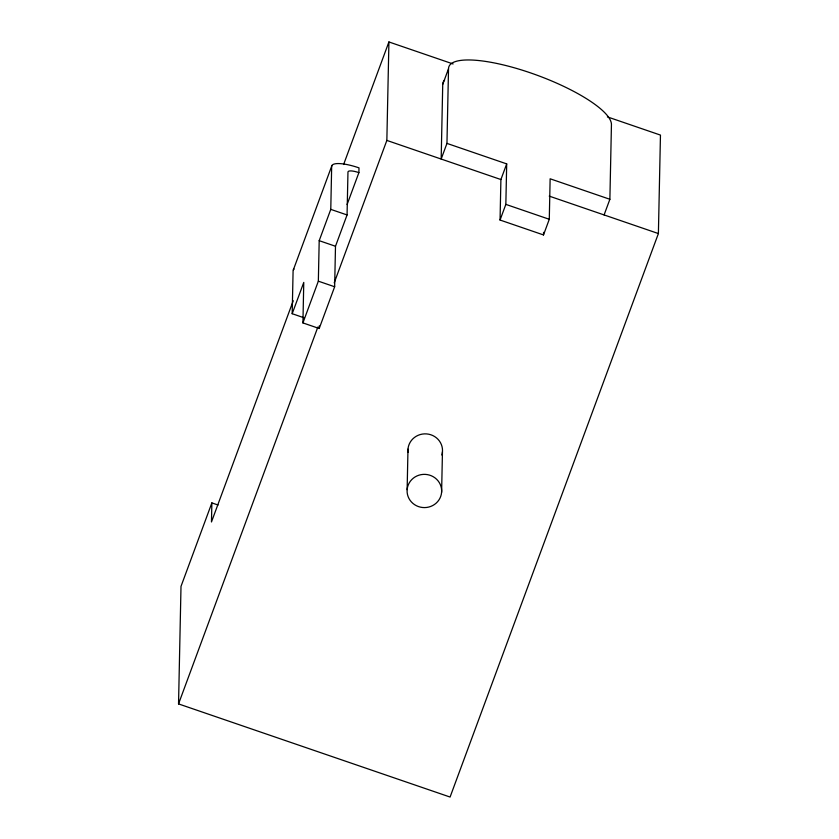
<?xml version="1.0" encoding="UTF-8"?>
<svg xmlns="http://www.w3.org/2000/svg" width="839" height="839" viewBox="0 0 839 839"><rect width="100%" height="100%" fill="white"/><g stroke="black" fill="none" stroke-linecap="round" stroke-linejoin="round"><path stroke-width="1.26" d="M607.384 116.883L660.461 135.089L658.395 233.557L450.082 797.05L178.539 703.911L181.004 586.377L211.868 502.897L218.035 505.015M211.868 502.897L211.47 521.963L293.241 300.75M303.833 317.708L292.192 313.713L293.094 270.84A28.82 7.541 20.3 0 1 294.059 269.099M302.921 322.91L318.348 281.17L319.198 240.678L330.776 209.372L331.667 166.489A28.82 7.541 20.3 0 1 358.987 167.863L358.893 172.624A11.526 3.01 20.3 0 0 347.965 172.079L347.063 214.952L335.495 246.257L334.646 286.76L319.208 328.5L302.921 322.91L303.77 282.407L292.192 313.713M319.208 328.5L319.26 325.889M334.216 282.827L386.852 140.417L388.918 41.95L453.102 63.963M407.135 489.63L407.985 449.127M448.519 68.746L442.73 84.403L441.167 159.043L446.956 143.396L448.519 68.746A86.448 22.611 20.3 0 1 530.479 72.867A86.448 22.611 20.3 0 1 611.442 124.633L609.88 199.283L604.09 214.931M441.608 492.315A17.294 16.623 1.2 0 0 416.941 475.954A17.294 16.623 1.2 0 0 414.56 504.648A17.294 16.623 1.2 0 0 441.608 492.315L442.457 451.822M609.88 199.283L550.132 178.791L549.283 219.283L543.504 234.941L500.054 220.038L500.904 179.536L506.693 163.888L446.956 143.396M500.054 220.038L505.844 204.38L506.693 163.888M543.504 234.941L543.557 232.33M293.346 269.875L331.919 165.524M343.612 164.507L388.918 41.95M347.094 204.538L358.893 172.624M178.539 703.911L317.876 327.021M386.852 140.417L500.904 179.536M549.23 196.116L658.395 233.557M505.844 204.38L549.283 219.283M330.776 209.372L347.063 214.952M319.198 240.678L335.495 246.257M318.348 281.17L334.646 286.76M408.048 452.389A17.294 16.623 1.2 0 1 426.59 433.91A17.294 16.623 1.2 0 1 441.859 455.032M442.73 84.403A86.448 22.611 20.3 0 1 444.618 80.051"/></g></svg>
